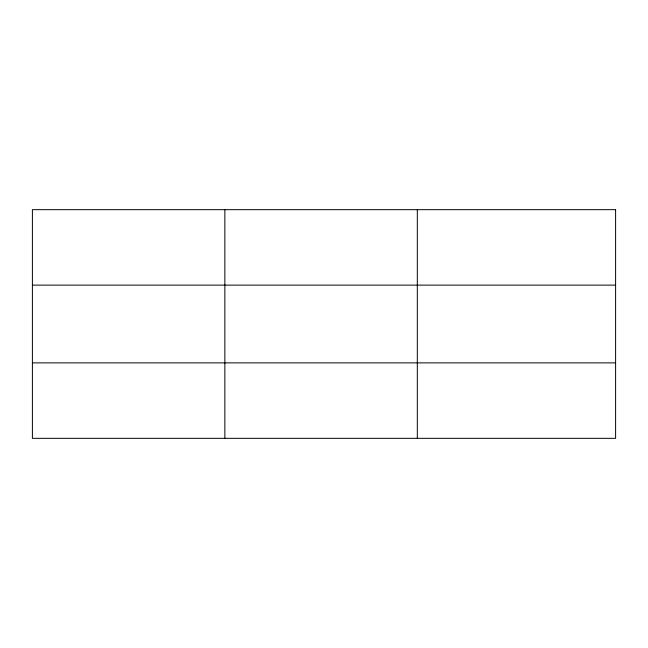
<?xml version="1.0" encoding="UTF-8"?>
<svg xmlns="http://www.w3.org/2000/svg" width="648" height="648" viewBox="0 0 648 648"><rect width="100%" height="100%" fill="white"/><g stroke="black" fill="none" stroke-linecap="round" stroke-linejoin="round"><path stroke-width="0.97" d="M224.856 438.332L224.856 209.669M417.312 438.332L417.312 209.669M32.4 285.128L615.6 285.128M32.4 362.872L615.6 362.872M615.6 209.669L32.4 209.669L32.4 438.332L615.6 438.332L615.6 209.669"/></g></svg>
